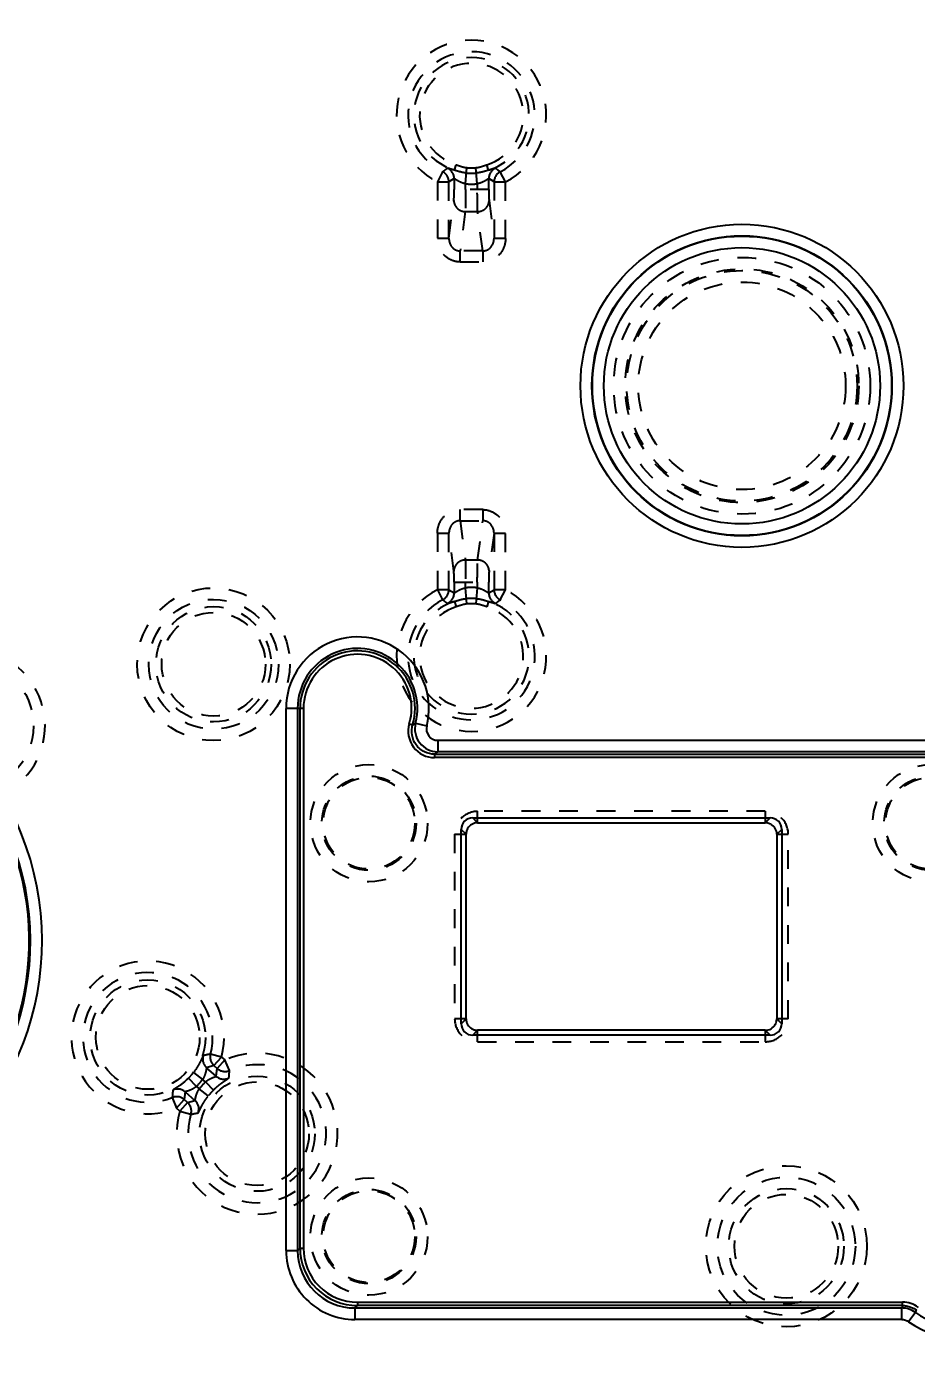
# Model space of a CAD drawing. Header units: millimetres. Extents: x -1265 to 1982, y -12197 to 1934.
# Drawn here: x 162.3 to 239.9, y -64.2 to 52 of the extents above; entities that cross this region are included whole.
import ezdxf

# ---------------------------------------------------------------- set-up
doc = ezdxf.new("R2010")
doc.units = ezdxf.units.MM
doc.header["$LTSCALE"] = 16.335
doc.header["$PDMODE"] = 3
doc.header["$PDSIZE"] = 0.3125
doc.linetypes.add('HIDDEN', pattern=[0.2, 0.1, -0.1])
doc.layers.get('0').update_dxf_attribs({"linetype": 'CONTINUOUS'})
doc.layers.get('Defpoints').update_dxf_attribs({"linetype": 'CONTINUOUS'})
doc.layers.add('DEFAULT_2', color=8, linetype='HIDDEN')
doc.styles.get("Standard").update_dxf_attribs({"font": 'txt', "width": 0.8})
doc.dimstyles.new('11', dxfattribs={"dimtxt": 8, "dimasz": 8, "dimexe": 0, "dimexo": 0, "dimgap": 0, "dimtad": 0, "dimdsep": 46, "dimtxsty": 'Standard', "dimcen": 0, "dimclrd": 4, "dimclre": 4, "dimclrt": 6, "dimazin": 0, "dimtp": 0.01, "dimtm": 0.01, "dimtfac": 1, "dimtofl": 0, "dimtmove": 0, "dimatfit": 3, "dimfxl": 0, "dimtolj": 1, "dimarcsym": 0})

# ---------------------------------------------------------------- blocks, each defined once
blk = doc.blocks.new('*D91')
at = {"color": 4, "lineweight": -2}
for p, q in [((177.51, 267.5), (321.14, 267.5)), ((321.14, 259.5), (321.14, 178.35)), ((321.14, -109.45), (321.14, 146.35)), ((107.13, -117.45), (321.14, -117.45))]:
    blk.add_line(p, q, dxfattribs=at)
at = {"color": 4}
for points in [[(319.8, 259.5), (322.47, 259.5), (321.14, 267.5)], [(319.8, -109.45), (322.47, -109.45), (321.14, -117.45)]]:
    blk.add_solid(points, dxfattribs=at)
at = {"layer": 'Defpoints', "color": 0}
for p in [(177.51, 267.5), (321.14, 267.5), (107.13, -117.45)]:
    blk.add_point(p, dxfattribs=at)
at = {"color": 6, "insert": (321.14, 162.35), "char_height": 8, "attachment_point": 5, "rotation": 90}
blk.add_mtext('\\A1;384.95', dxfattribs=at)
blk = doc.blocks.new('*D376')
at = {"color": 4, "lineweight": -2}
for p, q in [((302.18, 15.45), (302.18, -191.49)), ((-119.82, -87.6), (-119.82, -191.49)), ((-111.82, -191.49), (24.61, -191.49)), ((294.18, -191.49), (41.68, -191.49))]:
    blk.add_line(p, q, dxfattribs=at)
at = {"color": 4}
for points in [[(-111.82, -190.15), (-111.82, -192.82), (-119.82, -191.49)], [(294.18, -190.15), (294.18, -192.82), (302.18, -191.49)]]:
    blk.add_solid(points, dxfattribs=at)
at = {"layer": 'Defpoints', "color": 0}
for p in [(302.18, 15.45), (-119.82, -87.6), (-119.82, -191.49)]:
    blk.add_point(p, dxfattribs=at)
at = {"color": 6, "insert": (33.14, -191.49), "char_height": 8, "attachment_point": 5}
blk.add_mtext('\\A1;422', dxfattribs=at)

msp = doc.modelspace()

# ---------------------------------------------------------------- linework, layer by layer
at = {"color": 7, "linetype": 'Continuous'}
for p, q in [((186.467, -7.38), (184.957, -7.38)), ((184.957, -54.603), (184.957, -7.38)), ((185.956, -7.38), (185.956, -54.604)), ((186.167, -54.393), (186.167, -7.38)), ((186.467, -7.38), (186.467, -54.392)), ((195.693, -8.718), (195.981, -8.803)), ((196.237, -8.667), (197.206, -8.913)), ((198.174, -10.159), (242.401, -10.159)), ((198.174, -10.159), (198.174, -11.158)), ((197.897, -11.37), (198.174, -11.158)), ((197.897, -11.37), (242.19, -11.37)), ((197.897, -11.37), (197.897, -11.669)), ((242.401, -11.158), (198.174, -11.158)), ((242.19, -11.669), (197.898, -11.669)), ((201.212, -16.915), (227.142, -16.915)), ((201.64, -17.344), (201.212, -16.915)), ((201.64, -17.344), (226.714, -17.344)), ((227.142, -16.915), (226.714, -17.344)), ((200.213, -17.915), (200.641, -18.343)), ((200.213, -34.845), (200.213, -17.915)), ((200.641, -34.416), (200.641, -18.343)), ((227.713, -18.343), (228.142, -17.915)), ((227.713, -18.343), (227.713, -34.416)), ((228.142, -17.915), (228.142, -34.845)), ((200.641, -34.416), (200.213, -34.845)), ((228.142, -34.845), (227.713, -34.416)), ((201.212, -35.844), (201.64, -35.416)), ((227.142, -35.844), (201.212, -35.844)), ((226.714, -35.416), (201.64, -35.416)), ((226.714, -35.416), (227.142, -35.844)), ((186.167, -54.393), (185.956, -54.604)), ((186.167, -54.393), (186.467, -54.393)), ((184.957, -54.604), (185.956, -54.604)), ((191.164, -59.09), (191.164, -59.39)), ((191.165, -59.09), (238.674, -59.09)), ((238.674, -59.39), (238.674, -59.09)), ((190.953, -59.601), (191.164, -59.39)), ((190.953, -59.601), (238.604, -59.601)), ((190.953, -59.601), (190.953, -60.6)), ((238.674, -59.39), (191.164, -59.39)), ((238.674, -59.39), (238.604, -59.601)), ((238.604, -60.6), (238.604, -59.601)), ((239.788, -59.989), (239.196, -60.795)), ((238.604, -60.6), (190.954, -60.6))]:
    msp.add_line(p, q, dxfattribs=at)
for radius in [14.07, 13.071, 13.034, 12.034]:
    msp.add_circle((224.677, 20.715), radius, dxfattribs=at)
for centre, radius, start, end in [((191.177, -7.38), 6.221, 345.72731, 180), ((191.177, -7.38), 5.221, 345.72731, 180), ((138.527, -27.63), 25.158, 119.68198, 94.65626), ((138.527, -27.63), 24.149, 119.68198, 94.67954), ((191.177, -7.38), 5.01, 343.49595, 180), ((191.177, -7.38), 4.71, 343.49595, 180), ((138.527, -27.63), 24.044, 119.5303, 59.03204), ((197.896, -9.372), 2.298, 163.47323, 270.03762), ((188.168, 6.189), 16.906, 297.5251, 298.50904), ((198.176, -9.158), 2, 165.77078, 269.94089), ((198.174, -9.16), 0.999, 165.69909, 270.02822), ((201.212, -17.914), 0.999, 89.97171, 180.02828), ((226.704, -18.369), 1.027, 60.23755, 72.28493), ((227.143, -17.914), 0.999, 359.97172, 90.02828), ((201.667, -18.353), 1.027, 150.23755, 162.28498), ((201.212, -34.845), 0.999, 179.97171, 270.02828), ((227.143, -34.845), 0.999, 269.97172, 0.02828), ((226.687, -34.407), 1.027, 330.23755, 342.28493), ((201.65, -34.39), 1.027, 240.23755, 252.28498), ((243.177, -55.38), 6.721, 233.67787, 36.32213), ((243.177, -55.38), 5.721, 233.67787, 36.32213), ((191.164, -54.393), 4.997, 179.99612, 270.00388), ((191.163, -54.394), 4.696, 179.97712, 270.02288), ((190.952, -54.605), 5.995, 179.98314, 270.01686), ((190.958, -54.599), 5.001, 180.05381, 269.94619), ((238.674, -61.388), 2.298, 53.15091, 90.00204), ((238.604, -61.601), 2, 53.68141, 89.9892), ((282.46, -77.84), 46.255, 157.03001, 157.29921)]:
    msp.add_arc(centre, radius, start, end, dxfattribs=at)
for points, knots in [([(197.897, -11.37), (197.59, -11.37), (196.971, -11.216), (196.234, -10.613), (195.865, -9.735), (195.894, -9.097), (195.981, -8.803)], [0, 0, 0, 0, 0.2503697, 0.5000003, 0.749632, 1, 1, 1, 1]), ([(201.64, -17.344), (201.468, -17.343), (201.117, -17.437), (200.861, -17.694), (200.775, -17.843)], [0, 0, 0, 0, 0.5008666, 1, 1, 1, 1]), ([(227.713, -18.343), (227.714, -18.17), (227.62, -17.82), (227.363, -17.563), (227.214, -17.478)], [0, 0, 0, 0, 0.5008666, 1, 1, 1, 1]), ([(200.641, -34.416), (200.641, -34.589), (200.734, -34.94), (200.991, -35.196), (201.14, -35.281)], [0, 0, 0, 0, 0.5008666, 1, 1, 1, 1]), ([(226.714, -35.416), (226.887, -35.416), (227.237, -35.323), (227.493, -35.066), (227.579, -34.917)], [0, 0, 0, 0, 0.5008666, 1, 1, 1, 1]), ([(238.674, -59.39), (238.781, -59.39), (239.206, -59.424), (239.618, -59.598), (239.873, -59.789)], [0, 0, 0, 0, 0.2515727, 1, 1, 1, 1])]:
    msp.add_open_spline(points, degree=3, knots=knots, dxfattribs=at)
for points in [[(227.017, -17.391), (226.919, -17.36), (226.816, -17.343), (226.714, -17.344)], [(200.689, -18.04), (200.658, -18.137), (200.641, -18.241), (200.641, -18.343)], [(227.666, -34.719), (227.697, -34.622), (227.713, -34.519), (227.713, -34.416)], [(201.338, -35.368), (201.435, -35.399), (201.538, -35.416), (201.64, -35.416)], [(238.604, -60.6), (238.812, -60.6), (239.029, -60.671), (239.196, -60.795)]]:
    msp.add_open_spline(points, degree=3, dxfattribs=at)
at = {"layer": 'DEFAULT_2', "color": 8, "linetype": 'HIDDEN'}
for p, q in [((199.63, 39.491), (199.777, 39.969)), ((200.597, 38.307), (200.717, 39.716)), ((201.618, 38.307), (201.497, 39.716)), ((202.584, 39.491), (202.437, 39.969)), ((198.596, 39.364), (198.141, 38.474)), ((198.141, 38.475), (198.141, 33.551)), ((198.141, 38.474), (199.141, 38.474)), ((199.597, 38.761), (199.141, 38.474)), ((199.141, 33.551), (199.141, 38.474)), ((199.597, 38.761), (199.597, 37.82)), ((203.073, 38.474), (202.617, 38.761)), ((202.617, 37.82), (202.617, 38.761)), ((203.073, 38.474), (204.073, 38.474)), ((203.073, 38.474), (203.073, 33.551)), ((204.073, 38.474), (203.619, 39.364)), ((204.073, 33.551), (204.073, 38.474)), ((202.617, 37.82), (199.597, 37.82)), ((200.597, 37.82), (200.597, 38.307)), ((201.618, 38.307), (201.618, 37.82)), ((199.141, 33.551), (199.571, 36.854)), ((202.643, 36.854), (203.073, 33.551)), ((200.571, 35.888), (200.125, 32.465)), ((200.571, 35.888), (201.644, 35.888)), ((202.09, 32.465), (201.644, 35.888)), ((199.141, 33.551), (198.141, 33.551)), ((204.073, 33.551), (203.073, 33.551)), ((202.09, 32.465), (200.125, 32.465)), ((200.125, 31.499), (200.125, 32.465)), ((200.125, 31.499), (202.09, 31.499)), ((202.09, 32.465), (202.09, 31.499)), ((202.09, 9.932), (200.125, 9.932)), ((200.125, 8.966), (200.125, 9.932)), ((202.09, 9.932), (202.09, 8.966)), ((200.125, 8.966), (202.09, 8.966)), ((200.125, 8.966), (200.571, 5.543)), ((201.644, 5.543), (202.09, 8.966)), ((198.141, 7.88), (199.141, 7.88)), ((198.141, 7.88), (198.141, 2.957)), ((199.571, 4.577), (199.141, 7.88)), ((199.141, 2.957), (199.141, 7.88)), ((203.073, 7.88), (202.643, 4.577)), ((203.073, 7.88), (204.073, 7.88)), ((203.073, 7.88), (203.073, 2.957)), ((204.073, 2.955), (204.073, 7.88)), ((201.644, 5.543), (200.571, 5.543)), ((199.597, 3.611), (202.617, 3.611)), ((199.597, 3.611), (199.597, 2.67)), ((200.597, 3.124), (200.597, 3.611)), ((201.618, 3.611), (201.618, 3.124)), ((202.617, 2.67), (202.617, 3.611)), ((199.141, 2.957), (198.141, 2.957)), ((198.141, 2.957), (198.596, 2.067)), ((199.141, 2.957), (199.597, 2.67)), ((200.717, 1.715), (200.597, 3.124)), ((201.618, 3.124), (201.497, 1.715)), ((202.617, 2.67), (203.073, 2.957)), ((204.073, 2.957), (203.073, 2.957)), ((203.619, 2.067), (204.073, 2.957)), ((199.63, 1.94), (199.777, 1.462)), ((202.584, 1.94), (202.437, 1.462)), ((201.64, -17.344), (201.64, -16.344)), ((226.714, -16.344), (201.641, -16.344)), ((226.714, -16.344), (226.714, -17.344)), ((199.642, -18.343), (200.641, -18.343)), ((199.642, -18.343), (199.642, -34.416)), ((227.713, -18.343), (228.713, -18.343)), ((228.713, -34.416), (228.713, -18.343)), ((200.641, -34.416), (199.642, -34.416)), ((228.713, -34.416), (227.713, -34.416)), ((201.64, -36.415), (201.64, -35.416)), ((226.714, -35.416), (226.714, -36.415)), ((201.641, -36.415), (226.714, -36.415)), ((179.33, -37.743), (178.365, -37.486)), ((178.67, -38.493), (179.33, -37.743)), ((179.622, -37.999), (178.961, -38.749)), ((179.33, -37.743), (179.622, -37.999)), ((180.022, -38.915), (179.622, -37.999)), ((176.883, -39.092), (177.676, -39.701)), ((178.67, -38.493), (178.026, -38.678)), ((178.866, -39.418), (178.026, -38.678)), ((178.67, -38.493), (178.961, -38.749)), ((178.866, -39.418), (178.961, -38.749)), ((177.144, -40.305), (176.44, -39.596)), ((177.144, -40.305), (177.387, -40.518)), ((178.177, -41.13), (177.387, -40.518)), ((177.918, -39.914), (177.676, -39.701)), ((177.918, -39.914), (178.625, -40.621)), ((175.034, -41.269), (175.411, -42.195)), ((175.411, -42.195), (176.072, -41.445)), ((176.363, -41.701), (175.703, -42.451)), ((176.174, -40.783), (176.072, -41.445)), ((176.363, -41.701), (176.072, -41.445)), ((176.174, -40.783), (177.014, -41.522)), ((176.363, -41.701), (177.014, -41.522)), ((175.703, -42.451), (175.411, -42.195)), ((175.703, -42.451), (176.662, -42.732))]:
    msp.add_line(p, q, dxfattribs=at)
for centre, radius in [((224.677, 20.715), 11.175), ((224.677, 20.715), 10.176), ((224.677, 20.715), 10.034), ((224.677, 20.715), 9.034), ((178.633, -3.537), 6.65), ((178.633, -3.537), 5.651), ((178.633, -3.537), 5.017), ((178.633, -3.537), 4.517), ((157.265, -8.891), 5.682), ((192.177, -17.38), 5.105), ((241.177, -17.38), 5.105), ((192.177, -17.38), 4.106), ((192.177, -17.38), 4), ((241.177, -17.38), 4.106), ((241.177, -17.38), 4), ((172.903, -36.036), 5.017), ((172.903, -36.036), 4.517), ((182.433, -44.424), 5.017), ((182.433, -44.424), 4.517), ((228.543, -54.225), 7.013), ((192.177, -53.38), 5.105), ((228.543, -54.225), 6.014), ((192.177, -53.38), 4.106), ((192.177, -53.38), 4), ((228.543, -54.225), 5.017), ((228.543, -54.225), 4.517)]:
    msp.add_circle(centre, radius, dxfattribs=at)
for centre, radius, start, end in [((201.107, 44.285), 6.524, 297.03611, 242.95792), ((201.107, 44.285), 5.525, 297.03611, 242.96389), ((201.107, 44.285), 5.017, 287.12509, 252.87491), ((201.107, 44.285), 4.517, 287.12509, 252.87491), ((198.597, 38.76), 1.001, 0.0492, 65.52429), ((201.107, 44.285), 4.586, 265.11968, 274.88032), ((203.618, 38.76), 1.001, 114.47571, 179.9508), ((198.14, 38.472), 1.001, 0.08583, 62.94765), ((201.107, 44.285), 5.058, 265.11969, 274.88032), ((204.074, 38.472), 1.001, 117.05205, 179.91333), ((201.107, 44.285), 6.001, 265.11968, 274.88032), ((201.107, -2.855), 6.524, 117.03611, 62.95792), ((198.14, 2.958), 1.001, 297.05215, 359.91354), ((198.597, 2.671), 1.001, 294.47571, 359.9508), ((201.107, -2.855), 6.001, 85.11968, 94.88032), ((203.618, 2.671), 1.001, 180.0492, 245.52429), ((204.074, 2.958), 1.001, 180.08524, 242.94738), ((201.107, -2.855), 5.525, 117.03611, 62.96389), ((201.107, -2.855), 5.017, 107.12509, 72.87491), ((201.107, -2.855), 4.517, 107.12509, 72.87491), ((201.107, -2.855), 5.058, 85.11969, 94.88032), ((201.107, -2.855), 4.586, 85.11968, 94.88032), ((157.265, -8.891), 6.682, 263.04187, 186.95813), ((201.64, -18.343), 1.998, 89.98462, 180.01538), ((226.714, -18.343), 1.998, 359.98462, 90.01538), ((172.903, -36.036), 6.65, 345.12959, 292.16015), ((172.903, -36.036), 5.651, 345.12959, 292.16015), ((201.64, -34.417), 1.998, 179.98462, 270.01538), ((226.714, -34.417), 1.998, 269.98462, 0.01538), ((182.433, -44.424), 7.013, 163.66052, 113.62923), ((178.688, -37.928), 1.001, 161.93331, 228.59435), ((236.649, -317.952), 286.457, 101.73954, 101.86789), ((179.333, -37.743), 1.001, 165.134, 228.53012), ((182.433, -44.424), 6.014, 163.66052, 113.62923), ((179.527, -38.666), 1.001, 228.69696, 296.73343), ((179.621, -37.997), 1.001, 228.75766, 293.62089), ((-119.627, -18.356), 300.354, 355.95172, 356.07519), ((461.331, -63.544), 287.162, 175.42318, 175.55122), ((175.514, -41.534), 1.001, 48.6954, 115.35644), ((172.903, -36.036), 6.018, 314.81239, 322.47736), ((182.433, -44.424), 6.381, 135.03081, 142.25894), ((182.433, -44.424), 5.382, 135.03081, 142.25894), ((175.412, -42.197), 1.001, 48.75861, 112.15541), ((175.701, -42.451), 1.001, 343.66846, 48.53088), ((176.352, -42.273), 1.001, 340.55632, 48.59279), ((118.389, 251.145), 299.598, 281.21564, 281.33942)]:
    msp.add_arc(centre, radius, start, end, dxfattribs=at)
for points in [[(198.596, 39.364), (198.734, 39.466), (198.873, 39.568), (199.011, 39.67)], [(203.203, 39.67), (203.342, 39.568), (203.48, 39.466), (203.619, 39.364)], [(199.011, 1.76), (198.873, 1.863), (198.734, 1.965), (198.596, 2.067)], [(203.619, 2.067), (203.48, 1.965), (203.342, 1.863), (203.203, 1.76)]]:
    msp.add_open_spline(points, degree=3, dxfattribs=at)
for points, knots in [([(199.63, 39.491), (199.543, 39.515), (199.393, 39.559), (199.221, 39.615), (199.118, 39.648), (199.066, 39.664), (199.034, 39.67), (199.015, 39.674), (199.011, 39.67)], [0, 0, 0, 0, 0.4177591, 0.7280314, 0.8401999, 0.9229053, 0.9759117, 1, 1, 1, 1]), ([(199.777, 39.969), (199.931, 39.916), (200.238, 39.813), (200.555, 39.73), (200.717, 39.716)], [0, 0, 0, 0, 0.5003793, 1, 1, 1, 1]), ([(201.497, 39.716), (201.659, 39.73), (201.976, 39.813), (202.284, 39.916), (202.437, 39.969)], [0, 0, 0, 0, 0.4996208, 1, 1, 1, 1]), ([(203.203, 39.67), (203.199, 39.674), (203.18, 39.67), (203.149, 39.664), (203.097, 39.648), (202.994, 39.615), (202.821, 39.559), (202.671, 39.515), (202.584, 39.491)], [0, 0, 0, 0, 0.0240883, 0.0770945, 0.1597997, 0.2719679, 0.5822406, 1, 1, 1, 1]), ([(200.597, 38.307), (200.465, 38.329), (200.275, 38.389), (200.045, 38.494), (199.899, 38.573), (199.78, 38.646), (199.699, 38.701), (199.65, 38.734), (199.624, 38.75), (199.61, 38.759), (199.599, 38.763), (199.597, 38.761)], [0, 0, 0, 0, 0.3634631, 0.5332731, 0.685945, 0.8142655, 0.9127438, 0.9491385, 0.9760762, 0.9929694, 1, 1, 1, 1]), ([(200.677, 39.246), (200.581, 39.254), (200.224, 39.305), (199.881, 39.416), (199.63, 39.491)], [0, 0, 0, 0, 0.2688663, 1, 1, 1, 1]), ([(202.584, 39.491), (202.506, 39.467), (202.164, 39.36), (201.813, 39.269), (201.537, 39.246)], [0, 0, 0, 0, 0.229218, 1, 1, 1, 1]), ([(202.617, 38.761), (202.615, 38.763), (202.604, 38.759), (202.59, 38.75), (202.564, 38.734), (202.516, 38.701), (202.434, 38.646), (202.315, 38.573), (202.169, 38.494), (201.939, 38.389), (201.75, 38.329), (201.618, 38.307)], [0, 0, 0, 0, 0.0070306, 0.0239238, 0.0508615, 0.0872562, 0.1857345, 0.314055, 0.4667269, 0.6365369, 1, 1, 1, 1]), ([(199.571, 36.854), (199.577, 36.899), (199.584, 37.018), (199.595, 37.34), (199.597, 37.617), (199.597, 37.82)], [0, 0, 0, 0, 0.1400064, 0.3700626, 1, 1, 1, 1]), ([(200.597, 37.82), (200.597, 37.414), (200.595, 36.86), (200.583, 36.216), (200.577, 35.978), (200.571, 35.888)], [0, 0, 0, 0, 0.6302177, 0.8607194, 1, 1, 1, 1]), ([(201.644, 35.888), (201.638, 35.978), (201.631, 36.216), (201.62, 36.86), (201.618, 37.414), (201.618, 37.82)], [0, 0, 0, 0, 0.1392806, 0.3697823, 1, 1, 1, 1]), ([(202.617, 37.82), (202.617, 37.617), (202.619, 37.34), (202.631, 37.018), (202.637, 36.899), (202.643, 36.854)], [0, 0, 0, 0, 0.6299374, 0.8599936, 1, 1, 1, 1]), ([(199.571, 36.854), (199.574, 36.607), (199.748, 36.211), (200.188, 35.946), (200.446, 35.889), (200.571, 35.888)], [0, 0, 0, 0, 0.4899249, 0.7517986, 1, 1, 1, 1]), ([(201.644, 35.888), (201.769, 35.889), (202.027, 35.946), (202.466, 36.211), (202.641, 36.607), (202.643, 36.854)], [0, 0, 0, 0, 0.2482014, 0.5100751, 1, 1, 1, 1]), ([(200.125, 31.499), (199.862, 31.499), (199.331, 31.609), (198.671, 32.075), (198.24, 32.758), (198.141, 33.288), (198.141, 33.551)], [0, 0, 0, 0, 0.2499355, 0.4998604, 0.749904, 1, 1, 1, 1]), ([(199.141, 33.551), (199.139, 33.28), (199.283, 32.851), (199.725, 32.525), (199.993, 32.464), (200.125, 32.465)], [0, 0, 0, 0, 0.5051282, 0.7541145, 1, 1, 1, 1]), ([(204.073, 33.551), (204.073, 33.288), (203.974, 32.758), (203.543, 32.075), (202.883, 31.609), (202.352, 31.499), (202.09, 31.499)], [0, 0, 0, 0, 0.2500786, 0.5001492, 0.7500989, 1, 1, 1, 1]), ([(202.09, 32.465), (202.221, 32.464), (202.49, 32.525), (202.931, 32.851), (203.076, 33.28), (203.073, 33.551)], [0, 0, 0, 0, 0.2458855, 0.4948718, 1, 1, 1, 1]), ([(198.141, 7.88), (198.141, 8.143), (198.24, 8.673), (198.671, 9.355), (199.331, 9.822), (199.862, 9.932), (200.125, 9.932)], [0, 0, 0, 0, 0.2500786, 0.5001492, 0.7500989, 1, 1, 1, 1]), ([(202.09, 9.932), (202.352, 9.932), (202.883, 9.822), (203.543, 9.355), (203.974, 8.673), (204.073, 8.143), (204.073, 7.88)], [0, 0, 0, 0, 0.2499355, 0.4998604, 0.749904, 1, 1, 1, 1]), ([(200.125, 8.966), (199.993, 8.967), (199.725, 8.906), (199.283, 8.58), (199.139, 8.151), (199.141, 7.88)], [0, 0, 0, 0, 0.2458855, 0.4948718, 1, 1, 1, 1]), ([(203.073, 7.88), (203.076, 8.151), (202.931, 8.58), (202.49, 8.906), (202.221, 8.967), (202.09, 8.966)], [0, 0, 0, 0, 0.5051282, 0.7541145, 1, 1, 1, 1]), ([(200.571, 5.543), (200.446, 5.542), (200.188, 5.485), (199.748, 5.22), (199.574, 4.824), (199.571, 4.577)], [0, 0, 0, 0, 0.2482014, 0.5100751, 1, 1, 1, 1]), ([(200.571, 5.543), (200.577, 5.453), (200.583, 5.215), (200.595, 4.571), (200.597, 4.017), (200.597, 3.611)], [0, 0, 0, 0, 0.1392806, 0.3697823, 1, 1, 1, 1]), ([(201.618, 3.611), (201.618, 4.017), (201.62, 4.571), (201.631, 5.215), (201.638, 5.453), (201.644, 5.543)], [0, 0, 0, 0, 0.6302177, 0.8607194, 1, 1, 1, 1]), ([(202.643, 4.577), (202.641, 4.824), (202.466, 5.22), (202.027, 5.485), (201.769, 5.542), (201.644, 5.543)], [0, 0, 0, 0, 0.4899249, 0.7517986, 1, 1, 1, 1]), ([(199.597, 3.611), (199.597, 3.814), (199.595, 4.091), (199.584, 4.413), (199.577, 4.532), (199.571, 4.577)], [0, 0, 0, 0, 0.6299374, 0.8599936, 1, 1, 1, 1]), ([(202.643, 4.577), (202.637, 4.532), (202.631, 4.413), (202.619, 4.091), (202.617, 3.814), (202.617, 3.611)], [0, 0, 0, 0, 0.1400064, 0.3700626, 1, 1, 1, 1]), ([(199.597, 2.67), (199.599, 2.668), (199.61, 2.672), (199.624, 2.681), (199.65, 2.697), (199.699, 2.73), (199.78, 2.784), (199.899, 2.858), (200.045, 2.937), (200.275, 3.042), (200.465, 3.102), (200.597, 3.124)], [0, 0, 0, 0, 0.0070306, 0.0239238, 0.0508615, 0.0872562, 0.1857345, 0.314055, 0.4667269, 0.6365369, 1, 1, 1, 1]), ([(201.618, 3.124), (201.75, 3.102), (201.939, 3.042), (202.169, 2.937), (202.315, 2.858), (202.434, 2.784), (202.516, 2.73), (202.564, 2.697), (202.59, 2.681), (202.604, 2.672), (202.615, 2.668), (202.617, 2.67)], [0, 0, 0, 0, 0.3634631, 0.5332731, 0.685945, 0.8142655, 0.9127438, 0.9491385, 0.9760762, 0.9929694, 1, 1, 1, 1]), ([(199.011, 1.76), (199.015, 1.757), (199.034, 1.761), (199.066, 1.767), (199.118, 1.783), (199.221, 1.816), (199.393, 1.872), (199.543, 1.916), (199.63, 1.94)], [0, 0, 0, 0, 0.0240883, 0.0770945, 0.1597997, 0.2719679, 0.5822406, 1, 1, 1, 1]), ([(199.63, 1.94), (199.709, 1.963), (200.05, 2.071), (200.401, 2.161), (200.677, 2.185)], [0, 0, 0, 0, 0.229218, 1, 1, 1, 1]), ([(200.717, 1.715), (200.555, 1.701), (200.238, 1.618), (199.931, 1.515), (199.777, 1.462)], [0, 0, 0, 0, 0.4996208, 1, 1, 1, 1]), ([(202.437, 1.462), (202.284, 1.515), (201.976, 1.618), (201.659, 1.701), (201.497, 1.715)], [0, 0, 0, 0, 0.5003793, 1, 1, 1, 1]), ([(201.537, 2.185), (201.634, 2.177), (201.99, 2.126), (202.333, 2.015), (202.584, 1.94)], [0, 0, 0, 0, 0.2688663, 1, 1, 1, 1]), ([(202.584, 1.94), (202.671, 1.916), (202.821, 1.872), (202.994, 1.816), (203.097, 1.783), (203.149, 1.767), (203.18, 1.761), (203.199, 1.757), (203.203, 1.76)], [0, 0, 0, 0, 0.4177591, 0.7280314, 0.8401999, 0.9229053, 0.9759117, 1, 1, 1, 1]), ([(177.737, -37.618), (177.733, -37.618), (177.725, -37.63), (177.712, -37.651), (177.693, -37.687), (177.659, -37.76), (177.603, -37.883), (177.518, -38.064), (177.405, -38.286), (177.204, -38.643), (177.021, -38.912), (176.883, -39.092)], [0, 0, 0, 0, 0.0071938, 0.0222623, 0.0455338, 0.0769992, 0.1640165, 0.2820248, 0.4290671, 0.6022121, 1, 1, 1, 1]), ([(178.026, -38.678), (178.024, -38.678), (178.019, -38.689), (178.013, -38.716), (178.002, -38.783), (177.985, -38.884), (177.958, -39.019), (177.916, -39.177), (177.836, -39.414), (177.75, -39.591), (177.676, -39.701)], [0, 0, 0, 0, 0.0071021, 0.0238626, 0.0865831, 0.1842839, 0.3119773, 0.464441, 0.6345128, 1, 1, 1, 1]), ([(177.918, -39.914), (178.017, -39.827), (178.178, -39.718), (178.399, -39.604), (178.547, -39.539), (178.674, -39.491), (178.769, -39.458), (178.832, -39.437), (178.858, -39.427), (178.867, -39.42), (178.866, -39.418)], [0, 0, 0, 0, 0.3674542, 0.5378065, 0.6900513, 0.8171225, 0.9140454, 0.976156, 0.9927968, 1, 1, 1, 1]), ([(176.439, -39.596), (176.279, -39.755), (176.035, -39.972), (175.707, -40.216), (175.5, -40.356), (175.331, -40.464), (175.216, -40.535), (175.149, -40.578), (175.115, -40.601), (175.096, -40.616), (175.085, -40.626), (175.085, -40.63)], [0, 0, 0, 0, 0.3977875, 0.5709336, 0.7179757, 0.8359843, 0.9230014, 0.9544666, 0.977738, 0.9928063, 1, 1, 1, 1]), ([(177.144, -40.305), (177.044, -40.392), (176.88, -40.5), (176.655, -40.61), (176.504, -40.671), (176.373, -40.716), (176.275, -40.745), (176.21, -40.765), (176.184, -40.774), (176.174, -40.78), (176.174, -40.783)], [0, 0, 0, 0, 0.3654873, 0.5355591, 0.6880228, 0.8157161, 0.9134169, 0.9761374, 0.9928979, 1, 1, 1, 1]), ([(177.014, -41.522), (177.017, -41.522), (177.022, -41.512), (177.029, -41.485), (177.042, -41.421), (177.062, -41.321), (177.094, -41.189), (177.139, -41.034), (177.224, -40.802), (177.312, -40.628), (177.387, -40.518)], [0, 0, 0, 0, 0.0072032, 0.023844, 0.0859546, 0.1828775, 0.3099487, 0.4621935, 0.6325458, 1, 1, 1, 1]), ([(178.625, -40.621), (178.708, -40.538), (178.875, -40.38), (179.125, -40.168), (179.359, -39.989), (179.565, -39.845), (179.733, -39.733), (179.847, -39.659), (179.914, -39.614), (179.947, -39.59), (179.966, -39.574), (179.977, -39.564), (179.977, -39.56)], [0, 0, 0, 0, 0.2050322, 0.3982833, 0.5710304, 0.7179322, 0.8358913, 0.9229148, 0.9543845, 0.9776716, 0.9927696, 1, 1, 1, 1]), ([(177.296, -42.606), (177.3, -42.605), (177.309, -42.593), (177.322, -42.572), (177.341, -42.536), (177.378, -42.464), (177.436, -42.342), (177.526, -42.161), (177.643, -41.938), (177.791, -41.683), (177.97, -41.408), (178.105, -41.223), (178.177, -41.13)], [0, 0, 0, 0, 0.0072141, 0.0223049, 0.0455613, 0.0769799, 0.1639744, 0.2818506, 0.428728, 0.6013889, 0.7952157, 1, 1, 1, 1])]:
    msp.add_open_spline(points, degree=3, knots=knots, dxfattribs=at)

# ---------------------------------------------------------------- dimensions: what is measured, and where the dimension line sits
dim = msp.add_linear_dim(base=(321.1378, 267.4999), p1=(107.1313, -117.4455), p2=(177.5085, 267.4999), angle=90, dimstyle='11')
dim.commit()
dim.dimension.update_dxf_attribs({"geometry": '*D91', "text_midpoint": (321.1378, 162.3454), "dimtype": 160})
dim = msp.add_linear_dim(base=(-119.823, -191.487), p1=(302.177, 15.447), p2=(-119.823, -87.596), dimstyle='11', override={"dimfxl": 1.25, "dimarcsym": 1})
dim.commit()
dim.dimension.update_dxf_attribs({"geometry": '*D376', "text_midpoint": (33.144, -191.487), "dimtype": 160})

doc.saveas('drawing.dxf')
